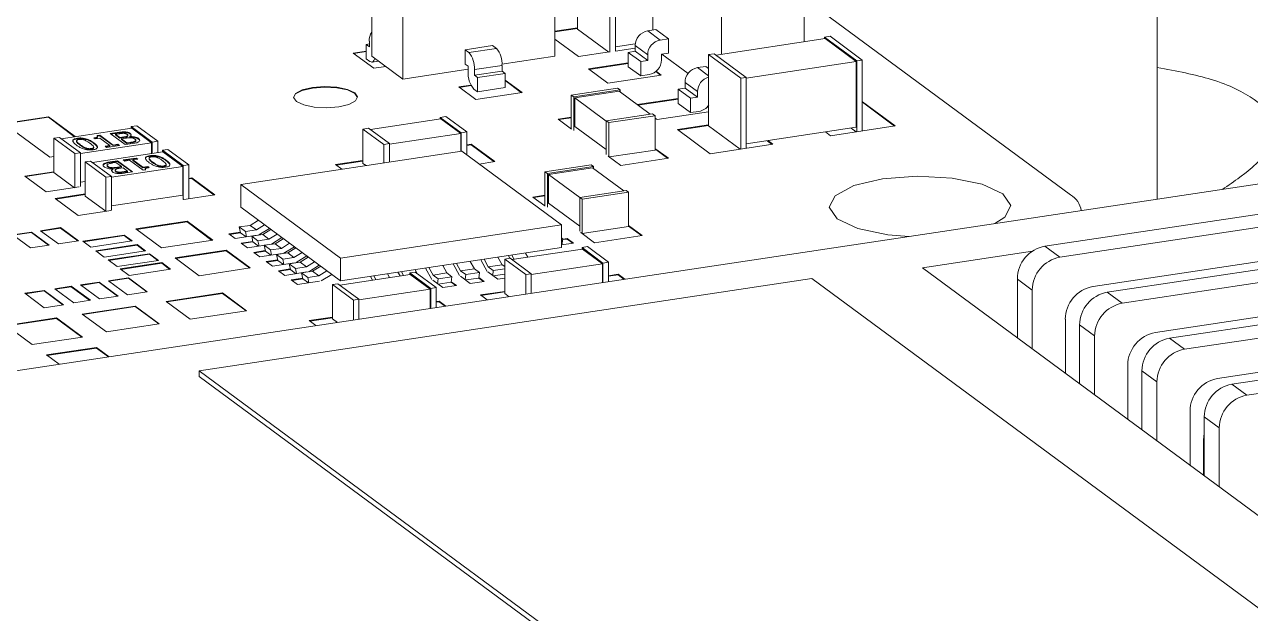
# Model space of a CAD drawing. Header units: millimetres. Extents: x 30 to 313, y 16 to 167.
# Drawn here: x 170.88 to 181, y 118.49 to 123.35 of the extents above; entities that cross this region are included whole.
import ezdxf

# ---------------------------------------------------------------- set-up
doc = ezdxf.new("R2010")
doc.units = ezdxf.units.MM

msp = doc.modelspace()

# ---------------------------------------------------------------- linework, layer by layer
at = {"color": 7, "linetype": 'Continuous', "lineweight": 15}
for p, q in [((180.228, 122.996), (180.228, 124.174)), ((176.633, 124.07), (179.512, 121.944)), ((175.444, 123.902), (175.444, 123.313)), ((176.064, 123.304), (176.064, 123.869)), ((173.745, 123.679), (173.745, 123.089)), ((175.255, 123.088), (175.255, 123.677)), ((175.709, 123.122), (175.709, 123.706)), ((175.755, 123.713), (175.755, 123.129)), ((177.314, 123.208), (177.314, 123.554)), ((174.002, 122.9), (174.002, 123.489)), ((176.63, 123.451), (176.63, 123.105)), ((175.255, 123.294), (175.444, 123.322)), ((175.444, 123.318), (175.255, 123.289)), ((175.444, 123.313), (175.701, 123.123)), ((176.09, 123.308), (176.022, 123.298)), ((176.022, 123.298), (176.124, 123.222)), ((176.09, 123.308), (176.193, 123.232)), ((177.482, 123.246), (177.528, 123.253)), ((177.482, 123.233), (177.482, 123.246)), ((177.482, 123.246), (177.748, 123.05)), ((177.793, 123.057), (177.528, 123.253)), ((173.725, 123.19), (173.699, 123.186)), ((173.699, 123.186), (173.699, 123.068)), ((173.725, 123.167), (173.699, 123.186)), ((173.725, 123.214), (173.725, 123.167)), ((174.515, 123.142), (174.742, 123.176)), ((174.515, 123.024), (174.515, 123.142)), ((174.515, 123.142), (174.545, 123.119)), ((174.545, 123.119), (174.773, 123.153)), ((174.742, 123.176), (174.773, 123.153)), ((175.452, 123.085), (175.255, 123.23)), ((175.92, 123.19), (175.755, 123.165)), ((175.919, 123.156), (175.755, 123.131)), ((176.022, 123.1), (175.919, 123.176)), ((175.919, 123.129), (175.919, 123.176)), ((176.193, 123.232), (176.124, 123.222)), ((176.193, 123.232), (176.193, 123.114)), ((176.586, 123.098), (177.486, 123.234)), ((177.744, 123.044), (177.486, 123.234)), ((173.591, 123.115), (173.699, 123.131)), ((173.761, 122.989), (173.591, 123.115)), ((173.699, 123.127), (173.596, 123.111)), ((173.699, 123.068), (173.73, 123.045)), ((174.002, 122.9), (173.745, 123.089)), ((173.746, 123.04), (173.801, 123.048)), ((175.255, 123.088), (174.819, 123.023)), ((175.707, 123.124), (175.452, 123.085)), ((175.862, 123.12), (175.919, 123.129)), ((175.862, 123.12), (175.965, 123.044)), ((175.862, 123.002), (175.862, 123.12)), ((176.022, 123.053), (175.919, 123.129)), ((176.022, 123.053), (175.965, 123.044)), ((175.965, 123.044), (175.965, 122.927)), ((176.022, 123.1), (176.022, 123.053)), ((176.136, 123.105), (176.193, 123.114)), ((176.136, 123.058), (176.136, 123.105)), ((176.356, 122.946), (176.14, 123.106)), ((176.525, 123.102), (176.571, 123.109)), ((176.525, 123.102), (176.525, 122.513)), ((176.791, 122.906), (176.525, 123.102)), ((176.571, 123.109), (176.836, 122.913)), ((177.744, 123.044), (176.836, 122.907)), ((177.744, 122.502), (177.744, 123.044)), ((177.793, 123.057), (177.748, 123.05)), ((177.748, 123.05), (177.748, 122.465)), ((177.793, 122.472), (177.793, 123.057)), ((173.86, 123.004), (173.761, 122.989)), ((174.54, 122.981), (174.002, 122.9)), ((174.515, 123.024), (174.54, 123.005)), ((174.54, 123.005), (174.54, 122.958)), ((174.82, 123.013), (174.592, 122.979)), ((174.592, 122.932), (174.592, 122.979)), ((174.82, 122.966), (174.592, 122.932)), ((174.845, 122.947), (174.617, 122.913)), ((174.82, 123.013), (174.82, 122.966)), ((174.82, 122.966), (174.845, 122.947)), ((174.845, 122.947), (174.845, 122.829)), ((175.533, 122.984), (175.862, 123.034)), ((175.692, 122.867), (175.533, 122.984)), ((175.862, 123.029), (175.538, 122.98)), ((175.965, 122.927), (175.862, 123.002)), ((176.128, 122.932), (176.088, 122.962)), ((176.091, 122.964), (176.134, 122.933)), ((176.501, 123.004), (176.433, 122.994)), ((176.501, 123.004), (176.525, 122.986)), ((180.228, 122.996), (180.228, 121.908)), ((174.462, 122.835), (174.563, 122.85)), ((174.565, 122.846), (174.467, 122.831)), ((174.617, 122.913), (174.592, 122.932)), ((174.617, 122.795), (174.617, 122.913)), ((174.845, 122.892), (174.986, 122.788)), ((174.98, 122.787), (174.845, 122.887)), ((176.134, 122.933), (175.692, 122.867)), ((175.965, 122.927), (176.033, 122.937)), ((176.433, 122.796), (176.33, 122.872)), ((176.33, 122.825), (176.33, 122.872)), ((176.791, 122.906), (176.836, 122.913)), ((176.791, 122.321), (176.791, 122.906)), ((176.836, 122.913), (176.836, 122.328)), ((174.603, 122.731), (174.462, 122.835)), ((174.587, 122.817), (174.617, 122.795)), ((174.986, 122.788), (174.603, 122.731)), ((174.845, 122.829), (174.617, 122.795)), ((175.774, 122.825), (175.391, 122.767)), ((175.412, 122.752), (175.391, 122.767)), ((175.391, 122.767), (175.391, 122.488)), ((175.412, 122.752), (175.795, 122.81)), ((175.412, 122.474), (175.412, 122.752)), ((175.786, 122.799), (175.421, 122.744)), ((175.679, 122.553), (175.421, 122.744)), ((175.421, 122.744), (175.421, 122.508)), ((175.774, 122.825), (175.795, 122.81)), ((175.786, 122.799), (176.043, 122.609)), ((175.795, 122.81), (175.795, 122.792)), ((175.935, 122.689), (176.274, 122.739)), ((176.274, 122.817), (176.33, 122.825)), ((176.274, 122.699), (176.274, 122.817)), ((176.376, 122.741), (176.274, 122.817)), ((176.433, 122.749), (176.33, 122.825)), ((176.433, 122.749), (176.376, 122.741)), ((176.376, 122.741), (176.376, 122.623)), ((176.433, 122.796), (176.433, 122.749)), ((176.274, 122.735), (175.941, 122.685)), ((176.376, 122.623), (176.274, 122.699)), ((176.525, 122.664), (176.515, 122.672)), ((176.517, 122.675), (176.525, 122.669)), ((177.793, 122.713), (177.794, 122.713)), ((177.794, 122.708), (177.793, 122.708)), ((177.794, 122.713), (178.065, 122.513)), ((177.794, 122.708), (177.794, 122.713)), ((178.06, 122.512), (177.794, 122.708)), ((170.711, 122.534), (171.076, 122.588)), ((171.076, 122.584), (170.717, 122.53)), ((171.076, 122.588), (171.298, 122.425)), ((171.076, 122.584), (171.076, 122.588)), ((171.292, 122.424), (171.076, 122.584)), ((173.733, 122.483), (174.314, 122.571)), ((174.31, 122.583), (174.356, 122.59)), ((174.31, 122.583), (174.483, 122.456)), ((174.31, 122.57), (174.31, 122.583)), ((174.479, 122.449), (174.314, 122.571)), ((174.529, 122.463), (174.356, 122.59)), ((175.283, 122.569), (175.391, 122.585)), ((175.393, 122.487), (175.283, 122.569)), ((175.391, 122.58), (175.288, 122.565)), ((175.679, 122.555), (176.062, 122.612)), ((175.7, 122.54), (175.679, 122.555)), ((175.679, 122.277), (175.679, 122.555)), ((176.083, 122.597), (175.7, 122.54)), ((175.7, 122.54), (175.7, 122.261)), ((176.083, 122.597), (176.062, 122.612)), ((176.083, 122.314), (176.083, 122.597)), ((176.1, 122.566), (176.083, 122.578)), ((176.525, 122.63), (176.1, 122.566)), ((176.376, 122.623), (176.445, 122.633)), ((171.087, 122.256), (170.711, 122.534)), ((171.182, 122.407), (171.764, 122.495)), ((171.477, 122.434), (171.5, 122.437)), ((171.5, 122.432), (171.477, 122.429)), ((171.5, 122.437), (171.611, 122.355)), ((171.5, 122.432), (171.5, 122.437)), ((171.611, 122.35), (171.5, 122.432)), ((171.586, 122.45), (171.644, 122.458)), ((171.709, 122.359), (171.586, 122.45)), ((171.644, 122.454), (171.591, 122.446)), ((171.629, 122.444), (171.657, 122.448)), ((171.665, 122.417), (171.629, 122.444)), ((171.629, 122.444), (171.629, 122.439)), ((171.629, 122.439), (171.665, 122.412)), ((171.644, 122.454), (171.644, 122.458)), ((171.707, 122.459), (171.707, 122.463)), ((171.731, 122.43), (171.731, 122.435)), ((171.752, 122.445), (171.752, 122.45)), ((171.76, 122.507), (171.805, 122.514)), ((171.76, 122.494), (171.76, 122.507)), ((171.76, 122.507), (171.933, 122.38)), ((171.928, 122.373), (171.764, 122.495)), ((171.978, 122.386), (171.805, 122.514)), ((173.672, 122.487), (173.718, 122.494)), ((173.672, 122.487), (173.672, 122.204)), ((173.845, 122.36), (173.672, 122.487)), ((173.718, 122.494), (173.891, 122.367)), ((174.479, 122.449), (173.891, 122.361)), ((174.479, 122.302), (174.479, 122.449)), ((174.529, 122.463), (174.483, 122.456)), ((174.483, 122.456), (174.483, 122.303)), ((174.529, 122.273), (174.529, 122.463)), ((175.394, 122.487), (175.393, 122.487)), ((175.679, 122.318), (175.421, 122.508)), ((176.267, 122.483), (176.525, 122.522)), ((176.538, 122.283), (176.267, 122.483)), ((176.525, 122.517), (176.273, 122.479)), ((176.525, 122.513), (176.786, 122.32)), ((177.744, 122.502), (176.836, 122.365)), ((177.531, 122.432), (177.489, 122.463)), ((178.065, 122.513), (177.531, 122.432)), ((177.743, 122.464), (177.701, 122.495)), ((183.222, 122.359), (167.272, 119.959)), ((171.122, 122.411), (171.167, 122.418)), ((171.122, 122.411), (171.122, 122.128)), ((171.295, 122.284), (171.122, 122.411)), ((171.167, 122.418), (171.34, 122.29)), ((171.309, 122.39), (171.309, 122.386)), ((171.309, 122.382), (171.309, 122.387)), ((171.315, 122.411), (171.315, 122.406)), ((171.339, 122.353), (171.339, 122.358)), ((171.928, 122.373), (171.34, 122.285)), ((171.384, 122.327), (171.384, 122.331)), ((171.449, 122.37), (171.449, 122.374)), ((171.461, 122.406), (171.45, 122.414)), ((171.45, 122.332), (171.45, 122.337)), ((171.501, 122.412), (171.461, 122.406)), ((171.482, 122.422), (171.482, 122.427)), ((171.583, 122.351), (171.501, 122.412)), ((171.544, 122.345), (171.583, 122.351)), ((171.556, 122.336), (171.544, 122.345)), ((171.583, 122.346), (171.549, 122.341)), ((171.663, 122.352), (171.556, 122.336)), ((171.583, 122.346), (171.583, 122.351)), ((171.611, 122.355), (171.65, 122.361)), ((171.65, 122.356), (171.611, 122.35)), ((171.611, 122.35), (171.611, 122.355)), ((171.65, 122.361), (171.663, 122.352)), ((171.65, 122.361), (171.65, 122.356)), ((171.657, 122.351), (171.65, 122.356)), ((171.698, 122.422), (171.665, 122.417)), ((171.665, 122.412), (171.698, 122.417)), ((171.665, 122.417), (171.665, 122.412)), ((171.679, 122.407), (171.712, 122.412)), ((171.724, 122.373), (171.679, 122.407)), ((171.679, 122.407), (171.679, 122.402)), ((171.679, 122.402), (171.724, 122.369)), ((171.698, 122.422), (171.698, 122.417)), ((171.772, 122.368), (171.709, 122.359)), ((171.748, 122.377), (171.724, 122.373)), ((171.724, 122.373), (171.724, 122.369)), ((171.724, 122.369), (171.748, 122.372)), ((171.728, 122.43), (171.728, 122.425)), ((171.748, 122.426), (171.748, 122.425)), ((171.748, 122.421), (171.748, 122.426)), ((171.748, 122.425), (171.748, 122.421)), ((171.748, 122.421), (171.748, 122.421)), ((171.748, 122.377), (171.748, 122.372)), ((171.792, 122.388), (171.792, 122.383)), ((171.797, 122.39), (171.797, 122.395)), ((171.82, 122.404), (171.82, 122.409)), ((171.928, 122.286), (171.928, 122.373)), ((171.978, 122.386), (171.933, 122.38)), ((171.933, 122.38), (171.933, 122.286)), ((171.978, 122.293), (171.978, 122.386)), ((173.845, 122.36), (173.891, 122.367)), ((173.845, 122.207), (173.845, 122.36)), ((173.891, 122.367), (173.891, 122.214)), ((174.529, 122.357), (174.565, 122.363)), ((174.565, 122.358), (174.529, 122.352)), ((174.565, 122.363), (174.761, 122.218)), ((174.565, 122.358), (174.565, 122.363)), ((174.756, 122.217), (174.565, 122.358)), ((177.055, 122.361), (176.538, 122.283)), ((177.05, 122.36), (177.008, 122.391)), ((177.013, 122.392), (177.055, 122.361)), ((171.122, 122.261), (171.087, 122.256)), ((171.295, 122.284), (171.34, 122.29)), ((171.295, 122.003), (171.295, 122.284)), ((171.34, 122.29), (171.34, 122.012)), ((171.43, 122.322), (171.43, 122.326)), ((171.439, 122.212), (172.021, 122.3)), ((171.694, 122.232), (171.801, 122.248)), ((171.707, 122.223), (171.694, 122.232)), ((171.801, 122.243), (171.699, 122.228)), ((171.813, 122.239), (171.773, 122.233)), ((171.773, 122.233), (171.856, 122.172)), ((171.773, 122.228), (171.773, 122.233)), ((171.801, 122.248), (171.813, 122.239)), ((171.801, 122.243), (171.801, 122.248)), ((171.808, 122.238), (171.801, 122.243)), ((171.907, 122.247), (171.907, 122.246)), ((171.907, 122.246), (171.907, 122.242)), ((171.908, 122.238), (171.908, 122.243)), ((171.913, 122.263), (171.913, 122.267)), ((172.062, 122.319), (172.017, 122.312)), ((172.189, 122.185), (172.017, 122.312)), ((172.017, 122.312), (172.017, 122.299)), ((172.021, 122.3), (172.185, 122.178)), ((172.047, 122.226), (172.047, 122.231)), ((172.062, 122.319), (172.235, 122.191)), ((174.487, 122.304), (172.664, 122.029)), ((175.31, 121.696), (174.487, 122.304)), ((175.697, 122.263), (175.698, 122.263)), ((175.8, 122.186), (175.697, 122.263)), ((175.704, 122.257), (176.083, 122.314)), ((176.193, 122.246), (175.8, 122.186)), ((176.083, 122.321), (176.09, 122.322)), ((176.09, 122.317), (176.083, 122.316)), ((176.09, 122.322), (176.193, 122.246)), ((176.09, 122.317), (176.09, 122.322)), ((176.188, 122.245), (176.09, 122.317)), ((184.086, 122.239), (179.301, 121.519)), ((170.881, 122.098), (171.122, 122.135)), ((171.122, 122.13), (170.886, 122.094)), ((171.379, 122.216), (171.424, 122.223)), ((171.379, 122.216), (171.551, 122.089)), ((171.379, 121.933), (171.379, 122.216)), ((171.597, 122.095), (171.424, 122.223)), ((171.532, 122.194), (171.529, 122.191)), ((171.532, 122.194), (171.532, 122.199)), ((171.56, 122.189), (171.56, 122.184)), ((171.566, 122.18), (171.566, 122.175)), ((171.585, 122.216), (171.647, 122.225)), ((171.647, 122.22), (171.585, 122.211)), ((171.585, 122.211), (171.585, 122.216)), ((172.185, 122.178), (171.597, 122.09)), ((171.603, 122.168), (171.603, 122.164)), ((171.609, 122.207), (171.632, 122.21)), ((171.609, 122.158), (171.609, 122.158)), ((171.609, 122.153), (171.609, 122.158)), ((171.626, 122.149), (171.626, 122.144)), ((171.632, 122.21), (171.678, 122.177)), ((171.633, 122.14), (171.633, 122.135)), ((171.678, 122.177), (171.645, 122.172)), ((171.645, 122.167), (171.678, 122.172)), ((171.645, 122.167), (171.645, 122.172)), ((171.647, 122.225), (171.771, 122.134)), ((171.647, 122.22), (171.647, 122.225)), ((171.766, 122.133), (171.647, 122.22)), ((171.657, 122.132), (171.657, 122.127)), ((171.658, 122.162), (171.692, 122.167)), ((171.678, 122.177), (171.678, 122.172)), ((171.692, 122.167), (171.728, 122.14)), ((171.728, 122.14), (171.7, 122.136)), ((171.7, 122.131), (171.7, 122.136)), ((171.7, 122.131), (171.728, 122.135)), ((171.745, 122.229), (171.707, 122.223)), ((171.771, 122.134), (171.713, 122.125)), ((171.728, 122.14), (171.728, 122.135)), ((171.857, 122.147), (171.745, 122.229)), ((171.856, 122.167), (171.773, 122.228)), ((171.856, 122.172), (171.896, 122.178)), ((171.896, 122.173), (171.856, 122.167)), ((171.856, 122.167), (171.856, 122.172)), ((171.879, 122.15), (171.857, 122.147)), ((171.874, 122.157), (171.874, 122.153)), ((171.876, 122.149), (171.875, 122.153)), ((171.896, 122.178), (171.907, 122.169)), ((171.896, 122.173), (171.896, 122.178)), ((171.902, 122.169), (171.896, 122.173)), ((171.938, 122.209), (171.938, 122.214)), ((171.983, 122.187), (171.983, 122.183)), ((172.028, 122.178), (172.028, 122.183)), ((172.048, 122.189), (172.048, 122.193)), ((172.185, 121.942), (172.185, 122.178)), ((172.235, 122.191), (172.189, 122.185)), ((172.189, 121.906), (172.189, 122.185)), ((172.235, 122.191), (172.235, 121.911)), ((173.445, 122.194), (173.668, 122.228)), ((173.498, 122.155), (173.445, 122.194)), ((173.668, 122.223), (173.45, 122.19)), ((173.668, 122.228), (173.672, 122.224)), ((173.668, 122.223), (173.668, 122.228)), ((173.672, 122.219), (173.668, 122.223)), ((173.672, 122.204), (173.699, 122.185)), ((174.761, 122.218), (174.631, 122.198)), ((175.556, 122.193), (175.173, 122.135)), ((175.194, 122.12), (175.173, 122.135)), ((175.173, 122.135), (175.173, 121.853)), ((175.194, 122.12), (175.576, 122.178)), ((175.567, 122.167), (175.203, 122.112)), ((175.556, 122.193), (175.576, 122.178)), ((175.567, 122.167), (175.824, 121.977)), ((175.576, 122.178), (175.576, 122.16)), ((184.209, 122.148), (179.424, 121.428)), ((171.057, 121.968), (170.881, 122.098)), ((171.122, 122.128), (171.292, 122.003)), ((171.379, 122.055), (171.34, 122.049)), ((171.597, 122.095), (171.551, 122.089)), ((171.551, 122.089), (171.551, 121.808)), ((171.597, 121.817), (171.597, 122.095)), ((172.235, 122.079), (172.26, 122.083)), ((172.26, 122.078), (172.235, 122.075)), ((172.26, 122.083), (172.449, 121.943)), ((172.26, 122.078), (172.26, 122.083)), ((172.444, 121.942), (172.26, 122.078)), ((172.664, 122.029), (173.487, 121.422)), ((172.664, 122.029), (172.664, 121.841)), ((175.194, 121.842), (175.194, 122.12)), ((175.461, 121.921), (175.203, 122.112)), ((175.203, 122.112), (175.203, 121.876)), ((171.33, 122.009), (171.057, 121.968)), ((171.131, 121.913), (171.379, 121.951)), ((171.379, 121.946), (171.136, 121.909)), ((171.328, 122.01), (171.33, 122.009)), ((171.549, 121.808), (171.379, 121.933)), ((172.185, 121.942), (171.597, 121.854)), ((172.449, 121.943), (172.194, 121.905)), ((175.073, 121.926), (175.173, 121.941)), ((175.173, 121.936), (175.079, 121.922)), ((175.461, 121.923), (175.844, 121.98)), ((175.864, 121.965), (175.482, 121.907)), ((175.864, 121.965), (175.844, 121.98)), ((175.864, 121.682), (175.864, 121.965)), ((171.321, 121.773), (171.131, 121.913)), ((172.194, 121.905), (172.191, 121.907)), ((172.664, 121.841), (173.487, 121.233)), ((175.172, 121.853), (175.073, 121.926)), ((175.177, 121.854), (175.172, 121.853)), ((175.461, 121.686), (175.203, 121.876)), ((175.482, 121.907), (175.461, 121.923)), ((175.461, 121.644), (175.461, 121.923)), ((175.482, 121.907), (175.482, 121.625)), ((184.209, 121.865), (179.698, 121.187)), ((184.6, 121.86), (179.815, 121.14)), ((171.593, 121.814), (171.321, 121.773)), ((171.591, 121.816), (171.593, 121.814)), ((171.798, 121.662), (172.22, 121.726)), ((172.22, 121.726), (172.432, 121.569)), ((172.22, 121.721), (172.22, 121.726)), ((172.809, 121.734), (172.742, 121.692)), ((184.723, 121.769), (179.938, 121.049)), ((170.781, 121.614), (170.935, 121.637)), ((170.935, 121.632), (170.786, 121.61)), ((170.935, 121.637), (171.083, 121.528)), ((170.935, 121.632), (170.935, 121.637)), ((171.077, 121.527), (170.935, 121.632)), ((171.012, 121.648), (171.176, 121.673)), ((171.159, 121.54), (171.012, 121.648)), ((171.176, 121.668), (171.017, 121.644)), ((171.176, 121.673), (171.323, 121.564)), ((171.176, 121.668), (171.176, 121.673)), ((171.318, 121.563), (171.176, 121.668)), ((172.01, 121.505), (171.798, 121.662)), ((172.22, 121.721), (171.803, 121.658)), ((172.426, 121.568), (172.22, 121.721)), ((172.565, 121.621), (172.66, 121.635)), ((172.661, 121.631), (172.57, 121.617)), ((172.651, 121.679), (172.742, 121.692)), ((172.651, 121.679), (172.702, 121.641)), ((172.661, 121.631), (172.651, 121.679)), ((172.661, 121.631), (172.707, 121.597)), ((172.793, 121.654), (172.702, 121.641)), ((172.702, 121.641), (172.712, 121.597)), ((172.742, 121.692), (172.793, 121.654)), ((172.793, 121.654), (172.86, 121.696)), ((172.9, 121.667), (172.814, 121.613)), ((172.912, 121.658), (172.845, 121.616)), ((173.487, 121.422), (175.31, 121.696)), ((175.31, 121.508), (175.31, 121.696)), ((175.469, 121.634), (175.474, 121.635)), ((175.584, 121.549), (175.469, 121.634)), ((175.474, 121.63), (175.474, 121.63)), ((175.474, 121.63), (175.482, 121.625)), ((175.482, 121.625), (175.864, 121.682)), ((175.864, 121.691), (175.977, 121.608)), ((175.971, 121.607), (175.864, 121.686)), ((170.928, 121.505), (170.781, 121.614)), ((171.083, 121.528), (170.928, 121.505)), ((171.323, 121.564), (171.159, 121.54)), ((171.36, 121.561), (171.701, 121.612)), ((171.426, 121.512), (171.36, 121.561)), ((171.701, 121.607), (171.365, 121.557)), ((171.767, 121.563), (171.426, 121.512)), ((171.467, 121.482), (171.808, 121.533)), ((171.808, 121.528), (171.472, 121.478)), ((171.701, 121.612), (171.767, 121.563)), ((171.701, 121.607), (171.701, 121.612)), ((171.762, 121.562), (171.701, 121.607)), ((171.808, 121.533), (171.878, 121.481)), ((171.808, 121.528), (171.808, 121.533)), ((171.873, 121.48), (171.808, 121.528)), ((172.432, 121.569), (172.01, 121.505)), ((172.616, 121.583), (172.565, 121.621)), ((172.799, 121.61), (172.616, 121.583)), ((172.668, 121.545), (172.763, 121.559)), ((172.719, 121.507), (172.668, 121.545)), ((172.764, 121.555), (172.673, 121.541)), ((172.902, 121.534), (172.719, 121.507)), ((172.754, 121.603), (172.845, 121.616)), ((172.754, 121.603), (172.805, 121.565)), ((172.764, 121.555), (172.754, 121.603)), ((172.764, 121.555), (172.81, 121.521)), ((172.896, 121.578), (172.805, 121.565)), ((172.805, 121.565), (172.815, 121.521)), ((172.845, 121.616), (172.896, 121.578)), ((172.857, 121.527), (172.948, 121.54)), ((172.867, 121.479), (172.857, 121.527)), ((172.857, 121.527), (172.908, 121.489)), ((172.896, 121.578), (172.963, 121.62)), ((173.003, 121.591), (172.917, 121.537)), ((173.014, 121.582), (172.948, 121.54)), ((172.948, 121.54), (172.999, 121.502)), ((172.999, 121.502), (173.066, 121.544)), ((175.323, 121.578), (175.31, 121.588)), ((175.323, 121.578), (175.31, 121.576)), ((175.409, 121.546), (175.31, 121.531)), ((175.314, 121.532), (175.323, 121.578)), ((175.322, 121.579), (175.358, 121.584)), ((175.358, 121.579), (175.323, 121.574)), ((175.358, 121.584), (175.409, 121.546)), ((175.358, 121.579), (175.358, 121.584)), ((175.404, 121.545), (175.358, 121.579)), ((175.977, 121.608), (175.584, 121.549)), ((171.537, 121.43), (171.467, 121.482)), ((171.878, 121.481), (171.537, 121.43)), ((171.569, 121.406), (171.91, 121.458)), ((171.91, 121.453), (171.574, 121.402)), ((171.91, 121.458), (171.985, 121.403)), ((171.91, 121.453), (171.91, 121.458)), ((171.979, 121.402), (171.91, 121.453)), ((172.121, 121.423), (172.543, 121.487)), ((172.32, 121.276), (172.121, 121.423)), ((172.543, 121.482), (172.126, 121.419)), ((172.543, 121.487), (172.742, 121.34)), ((172.543, 121.482), (172.543, 121.487)), ((172.737, 121.339), (172.543, 121.482)), ((172.771, 121.469), (172.866, 121.483)), ((172.822, 121.431), (172.771, 121.469)), ((172.867, 121.479), (172.776, 121.465)), ((173.004, 121.459), (172.822, 121.431)), ((172.867, 121.479), (172.913, 121.445)), ((172.999, 121.502), (172.908, 121.489)), ((172.908, 121.489), (172.918, 121.445)), ((172.959, 121.451), (173.051, 121.464)), ((172.959, 121.451), (173.011, 121.413)), ((172.97, 121.403), (172.959, 121.451)), ((173.102, 121.426), (173.011, 121.413)), ((173.106, 121.515), (173.02, 121.461)), ((173.117, 121.506), (173.051, 121.464)), ((173.051, 121.464), (173.102, 121.426)), ((173.102, 121.426), (173.169, 121.468)), ((173.209, 121.439), (173.122, 121.385)), ((173.22, 121.43), (173.153, 121.388)), ((173.487, 121.233), (175.31, 121.508)), ((173.487, 121.422), (173.487, 121.233)), ((174.82, 121.367), (174.786, 121.429)), ((174.872, 121.442), (174.885, 121.419)), ((174.9, 121.446), (174.919, 121.411)), ((174.902, 121.409), (175.484, 121.496)), ((175.033, 121.429), (175.014, 121.463)), ((175.48, 121.509), (175.525, 121.516)), ((175.48, 121.496), (175.48, 121.509)), ((175.48, 121.509), (175.653, 121.381)), ((175.649, 121.375), (175.484, 121.496)), ((175.698, 121.388), (175.525, 121.516)), ((178.29, 121.342), (179.199, 121.479)), ((179.301, 121.519), (179.424, 121.428)), ((184.723, 121.486), (180.212, 120.807)), ((185.114, 121.48), (180.329, 120.76)), ((171.643, 121.351), (171.569, 121.406)), ((171.985, 121.403), (171.643, 121.351)), ((171.669, 121.332), (172.011, 121.384)), ((171.743, 121.278), (171.669, 121.332)), ((172.011, 121.379), (171.674, 121.328)), ((172.084, 121.329), (171.743, 121.278)), ((172.011, 121.384), (172.084, 121.329)), ((172.011, 121.379), (172.011, 121.384)), ((172.079, 121.328), (172.011, 121.379)), ((172.742, 121.34), (172.32, 121.276)), ((172.874, 121.393), (172.969, 121.407)), ((172.925, 121.355), (172.874, 121.393)), ((172.97, 121.403), (172.879, 121.389)), ((173.107, 121.383), (172.925, 121.355)), ((172.97, 121.403), (173.016, 121.369)), ((172.976, 121.317), (173.072, 121.332)), ((173.073, 121.327), (172.982, 121.313)), ((173.011, 121.413), (173.02, 121.369)), ((173.062, 121.375), (173.153, 121.388)), ((173.073, 121.327), (173.062, 121.375)), ((173.062, 121.375), (173.114, 121.337)), ((173.073, 121.327), (173.119, 121.293)), ((173.205, 121.35), (173.114, 121.337)), ((173.114, 121.337), (173.123, 121.294)), ((173.153, 121.388), (173.205, 121.35)), ((173.205, 121.35), (173.272, 121.392)), ((173.311, 121.363), (173.225, 121.309)), ((173.323, 121.354), (173.256, 121.313)), ((174.12, 121.294), (174.103, 121.326)), ((174.189, 121.339), (174.241, 121.244)), ((174.216, 121.343), (174.251, 121.282)), ((174.365, 121.299), (174.33, 121.36)), ((174.416, 121.373), (174.469, 121.278)), ((174.444, 121.377), (174.478, 121.316)), ((174.478, 121.316), (174.592, 121.333)), ((174.592, 121.333), (174.558, 121.394)), ((174.592, 121.333), (174.634, 121.303)), ((174.644, 121.407), (174.697, 121.312)), ((174.672, 121.412), (174.706, 121.35)), ((174.706, 121.35), (174.82, 121.367)), ((174.747, 121.32), (174.706, 121.35)), ((174.743, 121.278), (174.747, 121.32)), ((174.747, 121.32), (174.842, 121.334)), ((174.82, 121.367), (174.842, 121.351)), ((174.842, 121.413), (174.887, 121.42)), ((175.015, 121.285), (174.842, 121.413)), ((174.842, 121.413), (174.842, 121.13)), ((174.887, 121.42), (175.06, 121.292)), ((175.649, 121.375), (175.06, 121.286)), ((175.649, 121.219), (175.649, 121.375)), ((175.698, 121.388), (175.653, 121.381)), ((175.653, 121.381), (175.653, 121.22)), ((175.698, 121.227), (175.698, 121.388)), ((178.29, 121.342), (182.095, 118.532)), ((185.238, 121.389), (180.453, 120.669)), ((171.341, 121.2), (171.495, 121.223)), ((171.495, 121.219), (171.346, 121.196)), ((171.495, 121.223), (171.652, 121.108)), ((171.495, 121.219), (171.495, 121.223)), ((171.647, 121.107), (171.495, 121.219)), ((171.572, 121.235), (171.736, 121.26)), ((171.729, 121.119), (171.572, 121.235)), ((171.736, 121.255), (171.577, 121.231)), ((171.736, 121.26), (171.892, 121.144)), ((171.736, 121.255), (171.736, 121.26)), ((171.887, 121.143), (171.736, 121.255)), ((177.378, 121.252), (172.32, 120.491)), ((173.028, 121.279), (172.976, 121.317)), ((173.21, 121.307), (173.028, 121.279)), ((173.079, 121.241), (173.175, 121.256)), ((173.131, 121.203), (173.079, 121.241)), ((173.176, 121.251), (173.085, 121.237)), ((173.313, 121.231), (173.131, 121.203)), ((173.165, 121.299), (173.256, 121.313)), ((173.165, 121.299), (173.217, 121.261)), ((173.176, 121.251), (173.165, 121.299)), ((173.176, 121.251), (173.222, 121.217)), ((173.308, 121.275), (173.217, 121.261)), ((173.217, 121.261), (173.226, 121.218)), ((173.256, 121.313), (173.308, 121.275)), ((173.308, 121.275), (173.374, 121.316)), ((173.414, 121.287), (173.328, 121.233)), ((173.481, 121.199), (174.063, 121.286)), ((173.733, 121.27), (173.75, 121.239)), ((173.761, 121.274), (173.778, 121.244)), ((173.892, 121.261), (173.875, 121.292)), ((173.961, 121.305), (173.978, 121.274)), ((173.989, 121.309), (174.006, 121.278)), ((174.059, 121.299), (174.104, 121.306)), ((174.059, 121.286), (174.059, 121.299)), ((174.059, 121.299), (174.231, 121.171)), ((174.227, 121.165), (174.063, 121.286)), ((174.277, 121.178), (174.104, 121.306)), ((174.331, 121.178), (174.248, 121.239)), ((174.251, 121.282), (174.365, 121.299)), ((174.292, 121.251), (174.251, 121.282)), ((174.287, 121.21), (174.292, 121.251)), ((174.292, 121.251), (174.406, 121.268)), ((174.292, 121.206), (174.401, 121.223)), ((174.365, 121.299), (174.406, 121.268)), ((174.406, 121.268), (174.401, 121.223)), ((174.401, 121.227), (174.444, 121.195)), ((174.439, 121.194), (174.401, 121.223)), ((174.558, 121.212), (174.476, 121.273)), ((174.52, 121.286), (174.478, 121.316)), ((174.515, 121.244), (174.52, 121.286)), ((174.52, 121.286), (174.634, 121.303)), ((174.52, 121.241), (174.629, 121.257)), ((174.672, 121.229), (174.558, 121.212)), ((174.634, 121.303), (174.629, 121.257)), ((174.629, 121.261), (174.672, 121.229)), ((174.667, 121.229), (174.629, 121.257)), ((174.786, 121.247), (174.704, 121.307)), ((174.748, 121.275), (174.842, 121.289)), ((174.842, 121.255), (174.786, 121.247)), ((175.015, 121.285), (175.06, 121.292)), ((175.015, 121.124), (175.015, 121.285)), ((175.06, 121.292), (175.06, 121.131)), ((175.698, 121.276), (175.777, 121.288)), ((175.777, 121.283), (175.698, 121.272)), ((175.777, 121.288), (175.833, 121.247)), ((175.777, 121.283), (175.777, 121.288)), ((175.827, 121.246), (175.777, 121.283)), ((181.184, 118.442), (177.378, 121.252)), ((179.073, 121.249), (179.196, 121.158)), ((179.073, 121.249), (179.073, 120.764)), ((170.881, 121.131), (171.04, 121.155)), ((171.042, 121.012), (170.881, 121.131)), ((171.04, 121.15), (170.886, 121.127)), ((171.04, 121.155), (171.201, 121.036)), ((171.04, 121.15), (171.04, 121.155)), ((171.196, 121.035), (171.04, 121.15)), ((171.13, 121.168), (171.265, 121.189)), ((171.287, 121.053), (171.13, 121.168)), ((171.265, 121.184), (171.135, 121.164)), ((171.265, 121.189), (171.422, 121.073)), ((171.265, 121.184), (171.265, 121.189)), ((171.417, 121.072), (171.265, 121.184)), ((171.498, 121.085), (171.341, 121.2)), ((171.892, 121.144), (171.729, 121.119)), ((172.048, 121.064), (172.513, 121.134)), ((172.513, 121.129), (172.053, 121.06)), ((172.513, 121.134), (172.712, 120.987)), ((172.513, 121.129), (172.513, 121.134)), ((172.707, 120.986), (172.513, 121.129)), ((173.421, 121.203), (173.466, 121.21)), ((173.421, 121.203), (173.421, 120.92)), ((173.593, 121.075), (173.421, 121.203)), ((173.466, 121.21), (173.639, 121.082)), ((174.227, 121.165), (173.639, 121.076)), ((174.227, 121.006), (174.227, 121.165)), ((174.277, 121.178), (174.231, 121.171)), ((174.231, 121.171), (174.231, 121.006)), ((174.277, 121.013), (174.277, 121.178)), ((174.444, 121.195), (174.331, 121.178)), ((174.641, 121.117), (174.842, 121.147)), ((174.697, 121.076), (174.641, 121.117)), ((174.842, 121.143), (174.646, 121.113)), ((174.842, 121.13), (174.878, 121.103)), ((179.196, 121.158), (179.196, 120.673)), ((179.815, 121.14), (179.938, 121.049)), ((171.201, 121.036), (171.042, 121.012)), ((171.422, 121.073), (171.287, 121.053)), ((171.355, 120.96), (171.792, 121.025)), ((171.792, 121.021), (171.361, 120.956)), ((171.652, 121.108), (171.498, 121.085)), ((171.792, 121.025), (171.991, 120.878)), ((171.792, 121.021), (171.792, 121.025)), ((171.986, 120.878), (171.792, 121.021)), ((172.247, 120.917), (172.048, 121.064)), ((173.593, 121.075), (173.639, 121.082)), ((173.593, 120.91), (173.593, 121.075)), ((173.639, 121.082), (173.639, 120.917)), ((174.277, 121.062), (174.301, 121.066)), ((174.301, 121.061), (174.277, 121.058)), ((174.301, 121.066), (174.357, 121.025)), ((174.301, 121.061), (174.301, 121.066)), ((174.351, 121.024), (174.301, 121.061)), ((185.238, 121.106), (180.726, 120.427)), ((185.629, 121.1), (180.844, 120.38)), ((170.729, 120.866), (171.142, 120.928)), ((171.142, 120.923), (170.735, 120.862)), ((171.142, 120.928), (171.356, 120.77)), ((171.142, 120.923), (171.142, 120.928)), ((171.351, 120.769), (171.142, 120.923)), ((171.554, 120.813), (171.355, 120.96)), ((172.712, 120.987), (172.247, 120.917)), ((173.229, 120.905), (173.421, 120.934)), ((173.421, 120.929), (173.234, 120.901)), ((173.421, 120.92), (173.461, 120.89)), ((179.47, 120.917), (179.47, 120.471)), ((185.752, 121.009), (180.967, 120.289)), ((170.943, 120.707), (170.729, 120.866)), ((171.991, 120.878), (171.554, 120.813)), ((173.284, 120.864), (173.229, 120.905)), ((179.587, 120.87), (179.711, 120.779)), ((179.587, 120.87), (179.587, 120.384)), ((171.356, 120.77), (170.943, 120.707)), ((179.711, 120.779), (179.711, 120.293)), ((180.329, 120.76), (180.453, 120.669)), ((171.059, 120.622), (171.472, 120.684)), ((171.164, 120.545), (171.059, 120.622)), ((171.472, 120.679), (171.064, 120.618)), ((171.472, 120.684), (171.577, 120.607)), ((171.472, 120.679), (171.472, 120.684)), ((171.571, 120.606), (171.472, 120.679)), ((179.984, 120.537), (179.984, 120.091)), ((172.32, 120.491), (176.125, 117.681)), ((172.32, 120.491), (172.32, 120.444)), ((172.32, 120.444), (176.125, 117.634)), ((180.101, 120.49), (180.225, 120.399)), ((180.101, 120.49), (180.101, 120.005)), ((180.225, 120.399), (180.225, 119.913)), ((180.844, 120.38), (180.967, 120.289)), ((180.498, 120.157), (180.498, 119.712)), ((180.616, 120.11), (180.739, 120.019)), ((180.616, 120.11), (180.616, 119.625)), ((180.739, 120.019), (180.739, 119.534)), ((180.609, 119.63), (180.609, 119.91))]:
    msp.add_line(p, q, dxfattribs=at)
at = {"color": 8, "linetype": 'Continuous', "lineweight": 15}
msp.add_line((176.433, 122.994), (176.525, 122.926), dxfattribs=at)
at = {"color": 7, "linetype": 'Continuous', "lineweight": 15, "flags": 128}
for points in [[(173.73, 123.045), (173.739, 123.041), (173.747, 123.04), (173.755, 123.044), (173.762, 123.052), (173.768, 123.064), (173.77, 123.071)], [(173.123, 122.714), (173.1, 122.747), (173.116, 122.781), (173.171, 122.81), (173.255, 122.83), (173.355, 122.838), (173.456, 122.832), (173.544, 122.814), (173.604, 122.786), (173.627, 122.753), (173.61, 122.719), (173.555, 122.69), (173.472, 122.67), (173.371, 122.662), (173.27, 122.668), (173.183, 122.686), (173.123, 122.714)], [(173.627, 122.748), (173.627, 122.748), (173.604, 122.782), (173.544, 122.81), (173.456, 122.828), (173.355, 122.833), (173.255, 122.826), (173.171, 122.806), (173.116, 122.777), (173.099, 122.748)], [(178.179, 121.6), (178.004, 121.615), (177.756, 121.666), (177.586, 121.746), (177.52, 121.841), (177.568, 121.937), (177.723, 122.02), (177.961, 122.076), (178.246, 122.098), (178.535, 122.082), (178.783, 122.031), (178.953, 121.951), (178.953, 121.951)], [(178.953, 121.951), (179.019, 121.856), (178.971, 121.76), (178.888, 121.707)], [(180.616, 119.967), (180.613, 119.956), (180.609, 119.91)]]:
    msp.add_lwpolyline(points, dxfattribs=at)
at = {"color": 7, "linetype": 'Continuous', "lineweight": 15}
for centre, radius, start, end in [((173.827, 123.224), 0.103, 143.0998, 185.8669), ((176.044, 123.175), 0.125, 100.3468, 179.3273), ((174.623, 123.026), 0.197, 356.258, 40.2722), ((176.147, 123.099), 0.125, 100.3468, 179.3273), ((174.395, 122.992), 0.197, 356.258, 40.2722), ((176.011, 123.06), 0.125, 280.3468, 359.3273), ((174.737, 122.945), 0.197, 176.258, 220.2722), ((176.455, 122.871), 0.125, 100.3468, 179.3273), ((176.559, 122.794), 0.126, 105.6122, 179.1858), ((176.424, 122.753), 0.122, 279.9198, 326.2852), ((179.43, 121.793), 0.171, 6.9552, 61.477), ((179.351, 121.246), 0.278, 100.3468, 179.3273), ((179.474, 121.155), 0.278, 100.3468, 179.3273), ((179.747, 120.913), 0.278, 100.3468, 179.3273), ((179.865, 120.866), 0.278, 100.3468, 179.3273), ((179.988, 120.775), 0.278, 100.3468, 179.3273), ((180.262, 120.534), 0.278, 100.3468, 179.3273), ((180.379, 120.487), 0.278, 100.3468, 179.3273), ((180.503, 120.396), 0.278, 100.3468, 179.3273), ((180.776, 120.154), 0.278, 100.3468, 179.3273), ((180.893, 120.107), 0.278, 100.3468, 179.3273), ((181.017, 120.016), 0.278, 100.3468, 179.3273)]:
    msp.add_arc(centre, radius, start, end, dxfattribs=at)
for points, knots in [([(180.228, 124.174), (180.386, 124.145), (180.725, 124.081), (181.067, 123.9), (181.317, 123.676), (181.523, 123.296), (181.456, 122.754), (181.18, 122.268), (180.814, 122.022), (180.765, 121.989)], [0, 0, 0, 0, 0.0759713, 0.1628267, 0.2645894, 0.3812612, 0.6510332, 0.9528858, 1, 1, 1, 1]), ([(180.228, 122.996), (180.385, 122.966), (180.723, 122.903), (181.051, 122.734), (181.179, 122.607), (181.242, 122.544)], [0, 0, 0, 0, 0.307228, 0.658471, 1, 1, 1, 1]), ([(180.228, 122.996), (180.385, 122.966), (180.723, 122.903), (181.051, 122.734), (181.179, 122.607), (181.242, 122.544)], [0, 0, 0, 0, 0.307228, 0.658471, 1, 1, 1, 1]), ([(171.45, 122.414), (171.453, 122.415), (171.462, 122.416), (171.473, 122.419), (171.481, 122.423), (171.483, 122.426), (171.481, 122.43), (171.478, 122.433), (171.477, 122.434)], [0, 0, 0, 0, 0.134474, 0.4058462, 0.5395221, 0.6743457, 0.8667389, 1, 1, 1, 1]), ([(171.644, 122.458), (171.647, 122.459), (171.656, 122.46), (171.673, 122.463), (171.691, 122.464), (171.703, 122.464), (171.707, 122.463)], [0, 0, 0, 0, 0.153069, 0.459327, 0.836233, 1, 1, 1, 1]), ([(171.707, 122.459), (171.703, 122.459), (171.693, 122.459), (171.671, 122.458), (171.655, 122.455), (171.644, 122.454)], [0, 0, 0, 0, 0.153359, 0.462352, 1, 1, 1, 1]), ([(171.657, 122.448), (171.66, 122.448), (171.668, 122.45), (171.681, 122.451), (171.692, 122.452), (171.698, 122.452), (171.7, 122.452)], [0, 0, 0, 0, 0.222879, 0.598862, 0.892026, 1, 1, 1, 1]), ([(171.7, 122.452), (171.703, 122.451), (171.708, 122.451), (171.717, 122.448), (171.721, 122.446), (171.724, 122.444)], [0, 0, 0, 0, 0.243141, 0.485792, 1, 1, 1, 1]), ([(171.707, 122.463), (171.71, 122.463), (171.718, 122.463), (171.733, 122.46), (171.744, 122.455), (171.75, 122.451), (171.752, 122.45)], [0, 0, 0, 0, 0.158715, 0.418779, 0.766357, 1, 1, 1, 1]), ([(171.752, 122.445), (171.751, 122.446), (171.745, 122.45), (171.734, 122.455), (171.718, 122.458), (171.71, 122.458), (171.707, 122.459)], [0, 0, 0, 0, 0.158314, 0.577882, 0.847, 1, 1, 1, 1]), ([(171.724, 122.444), (171.725, 122.443), (171.729, 122.44), (171.732, 122.436), (171.731, 122.432), (171.729, 122.431), (171.728, 122.43)], [0, 0, 0, 0, 0.23676, 0.627635, 0.876871, 1, 1, 1, 1]), ([(171.752, 122.45), (171.753, 122.449), (171.758, 122.445), (171.761, 122.438), (171.757, 122.431), (171.75, 122.427), (171.748, 122.426)], [0, 0, 0, 0, 0.132397, 0.480355, 0.82307, 1, 1, 1, 1]), ([(171.759, 122.434), (171.759, 122.435), (171.759, 122.439), (171.755, 122.443), (171.752, 122.445)], [0, 0, 0, 0, 0.326334, 1, 1, 1, 1]), ([(171.279, 122.392), (171.279, 122.393), (171.278, 122.397), (171.284, 122.402), (171.297, 122.408), (171.309, 122.41), (171.315, 122.411)], [0, 0, 0, 0, 0.141467, 0.430902, 0.722137, 1, 1, 1, 1]), ([(171.315, 122.406), (171.312, 122.406), (171.303, 122.404), (171.29, 122.401), (171.28, 122.395), (171.279, 122.39), (171.278, 122.388)], [0, 0, 0, 0, 0.142768, 0.43157, 0.719326, 1, 1, 1, 1]), ([(171.309, 122.353), (171.308, 122.354), (171.301, 122.359), (171.291, 122.367), (171.283, 122.377), (171.278, 122.384), (171.279, 122.387), (171.279, 122.389)], [0, 0, 0, 0, 0.089783, 0.44915, 0.701967, 0.894971, 1, 1, 1, 1]), ([(171.309, 122.382), (171.309, 122.383), (171.308, 122.384), (171.309, 122.386), (171.309, 122.386)], [0, 0, 0, 0, 0.872649, 1, 1, 1, 1]), ([(171.309, 122.387), (171.309, 122.388), (171.308, 122.39), (171.31, 122.394), (171.315, 122.398), (171.322, 122.4), (171.327, 122.401), (171.329, 122.401)], [0, 0, 0, 0, 0.194605, 0.487414, 0.683324, 0.879469, 1, 1, 1, 1]), ([(171.339, 122.358), (171.338, 122.359), (171.331, 122.364), (171.322, 122.371), (171.313, 122.38), (171.31, 122.384), (171.309, 122.387)], [0, 0, 0, 0, 0.108661, 0.543469, 0.77068, 1, 1, 1, 1]), ([(171.339, 122.353), (171.338, 122.354), (171.331, 122.359), (171.322, 122.366), (171.313, 122.375), (171.31, 122.38), (171.309, 122.382)], [0, 0, 0, 0, 0.1086613, 0.543469, 0.7706796, 1, 1, 1, 1]), ([(171.444, 122.316), (171.44, 122.316), (171.431, 122.315), (171.414, 122.314), (171.392, 122.316), (171.373, 122.32), (171.351, 122.328), (171.329, 122.339), (171.316, 122.348), (171.309, 122.353)], [0, 0, 0, 0, 0.0517225, 0.1563649, 0.2600442, 0.3919832, 0.5190575, 0.7571914, 1, 1, 1, 1]), ([(171.315, 122.411), (171.318, 122.412), (171.327, 122.413), (171.344, 122.414), (171.366, 122.412), (171.386, 122.407), (171.408, 122.399), (171.429, 122.388), (171.442, 122.379), (171.449, 122.374)], [0, 0, 0, 0, 0.0518183, 0.1566984, 0.2589143, 0.392217, 0.5220877, 0.7587558, 1, 1, 1, 1]), ([(171.449, 122.37), (171.448, 122.371), (171.441, 122.376), (171.429, 122.383), (171.413, 122.392), (171.396, 122.399), (171.377, 122.405), (171.355, 122.408), (171.334, 122.409), (171.321, 122.407), (171.315, 122.406)], [0, 0, 0, 0, 0.051708, 0.258689, 0.406468, 0.5177, 0.686691, 0.792628, 0.899243, 1, 1, 1, 1]), ([(171.329, 122.401), (171.332, 122.401), (171.338, 122.402), (171.348, 122.402), (171.36, 122.401), (171.368, 122.398), (171.373, 122.397), (171.373, 122.396)], [0, 0, 0, 0, 0.199391, 0.400258, 0.588172, 0.928597, 1, 1, 1, 1]), ([(171.384, 122.331), (171.382, 122.332), (171.371, 122.336), (171.356, 122.345), (171.345, 122.354), (171.339, 122.358)], [0, 0, 0, 0, 0.109873, 0.551569, 1, 1, 1, 1]), ([(171.384, 122.327), (171.382, 122.327), (171.371, 122.332), (171.356, 122.341), (171.345, 122.349), (171.339, 122.353)], [0, 0, 0, 0, 0.109873, 0.551569, 1, 1, 1, 1]), ([(171.373, 122.396), (171.376, 122.396), (171.386, 122.391), (171.402, 122.382), (171.413, 122.374), (171.419, 122.37)], [0, 0, 0, 0, 0.1084102, 0.5437959, 1, 1, 1, 1]), ([(171.43, 122.326), (171.427, 122.326), (171.42, 122.325), (171.41, 122.325), (171.399, 122.327), (171.39, 122.329), (171.385, 122.331), (171.384, 122.331)], [0, 0, 0, 0, 0.1934092, 0.3881603, 0.5746748, 0.8989681, 1, 1, 1, 1]), ([(171.419, 122.37), (171.421, 122.369), (171.427, 122.364), (171.436, 122.356), (171.445, 122.348), (171.448, 122.343), (171.449, 122.341)], [0, 0, 0, 0, 0.1086164, 0.5432568, 0.7705362, 1, 1, 1, 1]), ([(171.449, 122.341), (171.449, 122.34), (171.45, 122.337), (171.448, 122.332), (171.442, 122.329), (171.435, 122.327), (171.431, 122.327), (171.43, 122.326)], [0, 0, 0, 0, 0.196073, 0.534294, 0.729245, 0.923916, 1, 1, 1, 1]), ([(171.449, 122.332), (171.449, 122.33), (171.448, 122.328), (171.442, 122.324), (171.435, 122.323), (171.431, 122.322), (171.43, 122.322)], [0, 0, 0, 0, 0.39504, 0.648285, 0.901165, 1, 1, 1, 1]), ([(171.48, 122.339), (171.48, 122.336), (171.481, 122.332), (171.474, 122.325), (171.461, 122.319), (171.449, 122.317), (171.444, 122.316)], [0, 0, 0, 0, 0.2609789, 0.5116339, 0.7638982, 1, 1, 1, 1]), ([(171.449, 122.374), (171.45, 122.373), (171.457, 122.368), (171.467, 122.36), (171.476, 122.351), (171.478, 122.345), (171.48, 122.343)], [0, 0, 0, 0, 0.100173, 0.501132, 0.784422, 1, 1, 1, 1]), ([(171.48, 122.337), (171.479, 122.338), (171.478, 122.344), (171.467, 122.355), (171.455, 122.365), (171.449, 122.37)], [0, 0, 0, 0, 0.097875, 0.544603, 1, 1, 1, 1]), ([(171.482, 122.422), (171.482, 122.422), (171.483, 122.42), (171.481, 122.418), (171.475, 122.415), (171.465, 122.412), (171.458, 122.411), (171.455, 122.41)], [0, 0, 0, 0, 0.0458577, 0.2431803, 0.4410817, 0.7818578, 1, 1, 1, 1]), ([(171.728, 122.43), (171.726, 122.429), (171.723, 122.427), (171.713, 122.424), (171.704, 122.423), (171.698, 122.422)], [0, 0, 0, 0, 0.25635, 0.514514, 1, 1, 1, 1]), ([(171.698, 122.417), (171.701, 122.418), (171.707, 122.419), (171.716, 122.42), (171.723, 122.423), (171.726, 122.425), (171.728, 122.425)], [0, 0, 0, 0, 0.255359, 0.511057, 0.769468, 1, 1, 1, 1]), ([(171.712, 122.412), (171.715, 122.412), (171.722, 122.414), (171.735, 122.415), (171.746, 122.416), (171.752, 122.415), (171.753, 122.415)], [0, 0, 0, 0, 0.230862, 0.566218, 0.905417, 1, 1, 1, 1]), ([(171.728, 122.425), (171.729, 122.427), (171.731, 122.428), (171.731, 122.43), (171.731, 122.43)], [0, 0, 0, 0, 0.689811, 1, 1, 1, 1]), ([(171.748, 122.425), (171.752, 122.425), (171.762, 122.426), (171.778, 122.424), (171.798, 122.42), (171.811, 122.415), (171.818, 122.41), (171.82, 122.409)], [0, 0, 0, 0, 0.1075849, 0.3239494, 0.5384937, 0.8363463, 1, 1, 1, 1]), ([(171.82, 122.404), (171.818, 122.405), (171.812, 122.41), (171.799, 122.415), (171.777, 122.42), (171.76, 122.421), (171.751, 122.421), (171.748, 122.421)], [0, 0, 0, 0, 0.1074724, 0.4644699, 0.6928511, 0.9221788, 1, 1, 1, 1]), ([(171.792, 122.388), (171.791, 122.387), (171.787, 122.385), (171.772, 122.38), (171.758, 122.378), (171.748, 122.377)], [0, 0, 0, 0, 0.176263, 0.453253, 1, 1, 1, 1]), ([(171.748, 122.372), (171.751, 122.373), (171.76, 122.374), (171.774, 122.376), (171.786, 122.38), (171.791, 122.382), (171.792, 122.383)], [0, 0, 0, 0, 0.175282, 0.526292, 0.826413, 1, 1, 1, 1]), ([(171.753, 122.415), (171.757, 122.415), (171.763, 122.415), (171.774, 122.413), (171.783, 122.409), (171.788, 122.406), (171.79, 122.404)], [0, 0, 0, 0, 0.189629, 0.380108, 0.65656, 1, 1, 1, 1]), ([(171.825, 122.385), (171.824, 122.384), (171.819, 122.38), (171.803, 122.373), (171.784, 122.37), (171.772, 122.368)], [0, 0, 0, 0, 0.133321, 0.49017, 1, 1, 1, 1]), ([(171.79, 122.404), (171.792, 122.403), (171.796, 122.4), (171.799, 122.394), (171.795, 122.39), (171.792, 122.388)], [0, 0, 0, 0, 0.206082, 0.624144, 1, 1, 1, 1]), ([(171.792, 122.383), (171.794, 122.384), (171.797, 122.387), (171.797, 122.389), (171.797, 122.39)], [0, 0, 0, 0, 0.466495, 1, 1, 1, 1]), ([(171.82, 122.409), (171.821, 122.408), (171.827, 122.403), (171.833, 122.395), (171.827, 122.388), (171.825, 122.385)], [0, 0, 0, 0, 0.135408, 0.623628, 1, 1, 1, 1]), ([(171.829, 122.392), (171.829, 122.392), (171.83, 122.396), (171.825, 122.4), (171.82, 122.404)], [0, 0, 0, 0, 0.0633661, 1, 1, 1, 1]), ([(171.43, 122.322), (171.427, 122.321), (171.42, 122.32), (171.41, 122.321), (171.399, 122.322), (171.39, 122.324), (171.385, 122.326), (171.384, 122.327)], [0, 0, 0, 0, 0.193409, 0.38816, 0.574675, 0.898968, 1, 1, 1, 1]), ([(171.877, 122.249), (171.877, 122.25), (171.877, 122.253), (171.883, 122.259), (171.895, 122.264), (171.907, 122.266), (171.913, 122.267)], [0, 0, 0, 0, 0.145449, 0.435289, 0.726989, 1, 1, 1, 1]), ([(171.913, 122.263), (171.91, 122.262), (171.901, 122.261), (171.888, 122.257), (171.878, 122.251), (171.877, 122.247), (171.877, 122.244)], [0, 0, 0, 0, 0.143169, 0.432888, 0.717453, 1, 1, 1, 1]), ([(171.908, 122.209), (171.906, 122.21), (171.9, 122.216), (171.89, 122.224), (171.882, 122.233), (171.877, 122.24), (171.877, 122.244), (171.877, 122.245)], [0, 0, 0, 0, 0.0897905, 0.4491915, 0.70312, 0.8963537, 1, 1, 1, 1]), ([(171.908, 122.243), (171.907, 122.244), (171.907, 122.247), (171.908, 122.251), (171.915, 122.255), (171.922, 122.256), (171.926, 122.257), (171.927, 122.257)], [0, 0, 0, 0, 0.196073, 0.534294, 0.729245, 0.923916, 1, 1, 1, 1]), ([(171.908, 122.238), (171.907, 122.239), (171.907, 122.241), (171.907, 122.242), (171.907, 122.242)], [0, 0, 0, 0, 0.8517948, 1, 1, 1, 1]), ([(171.938, 122.214), (171.936, 122.215), (171.929, 122.22), (171.92, 122.227), (171.912, 122.236), (171.909, 122.241), (171.908, 122.243)], [0, 0, 0, 0, 0.108616, 0.543257, 0.770536, 1, 1, 1, 1]), ([(171.938, 122.209), (171.936, 122.21), (171.929, 122.215), (171.92, 122.223), (171.912, 122.231), (171.909, 122.236), (171.908, 122.238)], [0, 0, 0, 0, 0.108616, 0.543257, 0.770536, 1, 1, 1, 1]), ([(171.913, 122.267), (171.916, 122.268), (171.926, 122.269), (171.943, 122.27), (171.964, 122.268), (171.984, 122.264), (172.006, 122.256), (172.027, 122.245), (172.041, 122.235), (172.047, 122.231)], [0, 0, 0, 0, 0.051723, 0.156365, 0.260044, 0.391983, 0.519057, 0.757191, 1, 1, 1, 1]), ([(172.047, 122.226), (172.046, 122.227), (172.039, 122.232), (172.027, 122.24), (172.011, 122.248), (171.994, 122.255), (171.976, 122.261), (171.953, 122.265), (171.932, 122.265), (171.919, 122.264), (171.913, 122.263)], [0, 0, 0, 0, 0.051617, 0.258231, 0.404859, 0.515793, 0.68359, 0.789785, 0.896642, 1, 1, 1, 1]), ([(171.927, 122.257), (171.93, 122.258), (171.936, 122.259), (171.947, 122.258), (171.958, 122.257), (171.967, 122.255), (171.972, 122.253), (171.973, 122.252)], [0, 0, 0, 0, 0.1934092, 0.3881603, 0.5746748, 0.8989681, 1, 1, 1, 1]), ([(171.973, 122.252), (171.975, 122.252), (171.986, 122.247), (172, 122.238), (172.012, 122.23), (172.017, 122.226)], [0, 0, 0, 0, 0.109873, 0.551569, 1, 1, 1, 1]), ([(172.047, 122.231), (172.049, 122.23), (172.056, 122.224), (172.065, 122.216), (172.074, 122.207), (172.077, 122.201), (172.078, 122.199)], [0, 0, 0, 0, 0.10032, 0.501859, 0.784346, 1, 1, 1, 1]), ([(171.537, 122.175), (171.536, 122.176), (171.53, 122.181), (171.524, 122.189), (171.529, 122.196), (171.532, 122.199)], [0, 0, 0, 0, 0.135408, 0.623628, 1, 1, 1, 1]), ([(171.532, 122.199), (171.533, 122.2), (171.538, 122.204), (171.553, 122.211), (171.573, 122.214), (171.585, 122.216)], [0, 0, 0, 0, 0.133321, 0.49017, 1, 1, 1, 1]), ([(171.585, 122.211), (171.582, 122.211), (171.573, 122.209), (171.557, 122.206), (171.541, 122.201), (171.535, 122.196), (171.532, 122.194)], [0, 0, 0, 0, 0.13301, 0.399636, 0.733804, 1, 1, 1, 1]), ([(171.609, 122.158), (171.605, 122.158), (171.595, 122.158), (171.578, 122.159), (171.559, 122.163), (171.545, 122.169), (171.539, 122.173), (171.537, 122.175)], [0, 0, 0, 0, 0.107585, 0.323949, 0.538494, 0.836346, 1, 1, 1, 1]), ([(171.566, 122.18), (171.565, 122.181), (171.561, 122.184), (171.558, 122.19), (171.562, 122.194), (171.564, 122.196)], [0, 0, 0, 0, 0.206082, 0.624144, 1, 1, 1, 1]), ([(171.56, 122.184), (171.56, 122.183), (171.559, 122.18), (171.563, 122.178), (171.566, 122.175)], [0, 0, 0, 0, 0.173709, 1, 1, 1, 1]), ([(171.564, 122.196), (171.566, 122.197), (171.57, 122.199), (171.585, 122.203), (171.599, 122.205), (171.609, 122.207)], [0, 0, 0, 0, 0.176263, 0.453253, 1, 1, 1, 1]), ([(171.603, 122.168), (171.6, 122.169), (171.593, 122.169), (171.583, 122.171), (171.574, 122.175), (171.569, 122.178), (171.566, 122.18)], [0, 0, 0, 0, 0.189629, 0.380108, 0.65656, 1, 1, 1, 1]), ([(171.566, 122.175), (171.568, 122.174), (171.572, 122.171), (171.58, 122.167), (171.593, 122.164), (171.6, 122.164), (171.603, 122.164)], [0, 0, 0, 0, 0.188966, 0.569846, 0.81811, 1, 1, 1, 1]), ([(171.605, 122.134), (171.603, 122.135), (171.599, 122.139), (171.596, 122.145), (171.6, 122.153), (171.607, 122.157), (171.609, 122.158)], [0, 0, 0, 0, 0.132397, 0.480355, 0.82307, 1, 1, 1, 1]), ([(171.609, 122.153), (171.607, 122.152), (171.602, 122.149), (171.6, 122.146), (171.598, 122.144)], [0, 0, 0, 0, 0.339792, 1, 1, 1, 1]), ([(171.645, 122.172), (171.642, 122.171), (171.634, 122.17), (171.622, 122.169), (171.611, 122.168), (171.605, 122.168), (171.603, 122.168)], [0, 0, 0, 0, 0.230862, 0.566218, 0.905417, 1, 1, 1, 1]), ([(171.603, 122.164), (171.607, 122.164), (171.613, 122.163), (171.628, 122.165), (171.638, 122.166), (171.645, 122.167)], [0, 0, 0, 0, 0.232119, 0.4708, 1, 1, 1, 1]), ([(171.65, 122.12), (171.647, 122.121), (171.638, 122.121), (171.624, 122.124), (171.612, 122.129), (171.607, 122.132), (171.605, 122.134)], [0, 0, 0, 0, 0.158715, 0.418779, 0.766357, 1, 1, 1, 1]), ([(171.633, 122.14), (171.631, 122.141), (171.628, 122.144), (171.625, 122.148), (171.626, 122.151), (171.628, 122.153), (171.629, 122.154)], [0, 0, 0, 0, 0.23676, 0.627635, 0.876871, 1, 1, 1, 1]), ([(171.626, 122.144), (171.626, 122.143), (171.626, 122.14), (171.63, 122.138), (171.633, 122.135)], [0, 0, 0, 0, 0.201823, 1, 1, 1, 1]), ([(171.629, 122.154), (171.631, 122.155), (171.634, 122.156), (171.644, 122.159), (171.653, 122.161), (171.658, 122.162)], [0, 0, 0, 0, 0.25635, 0.514514, 1, 1, 1, 1]), ([(171.657, 122.132), (171.654, 122.132), (171.649, 122.133), (171.64, 122.136), (171.635, 122.138), (171.633, 122.14)], [0, 0, 0, 0, 0.243141, 0.485792, 1, 1, 1, 1]), ([(171.633, 122.135), (171.634, 122.134), (171.637, 122.132), (171.644, 122.129), (171.651, 122.128), (171.656, 122.128), (171.657, 122.127)], [0, 0, 0, 0, 0.286499, 0.643287, 0.888564, 1, 1, 1, 1]), ([(171.7, 122.136), (171.697, 122.135), (171.688, 122.134), (171.676, 122.132), (171.664, 122.132), (171.658, 122.132), (171.657, 122.132)], [0, 0, 0, 0, 0.222879, 0.598862, 0.892026, 1, 1, 1, 1]), ([(171.657, 122.127), (171.66, 122.127), (171.67, 122.127), (171.684, 122.129), (171.695, 122.13), (171.7, 122.131)], [0, 0, 0, 0, 0.224846, 0.635008, 1, 1, 1, 1]), ([(171.907, 122.169), (171.904, 122.169), (171.895, 122.168), (171.884, 122.165), (171.876, 122.161), (171.874, 122.157), (171.876, 122.154), (171.878, 122.151), (171.879, 122.15)], [0, 0, 0, 0, 0.134474, 0.405846, 0.539522, 0.674346, 0.866739, 1, 1, 1, 1]), ([(172.042, 122.173), (172.039, 122.172), (172.029, 122.171), (172.012, 122.17), (171.991, 122.172), (171.971, 122.177), (171.949, 122.184), (171.928, 122.196), (171.914, 122.205), (171.908, 122.209)], [0, 0, 0, 0, 0.051818, 0.156698, 0.258914, 0.392217, 0.522088, 0.758756, 1, 1, 1, 1]), ([(171.983, 122.187), (171.981, 122.188), (171.97, 122.192), (171.955, 122.201), (171.944, 122.21), (171.938, 122.214)], [0, 0, 0, 0, 0.10841, 0.543796, 1, 1, 1, 1]), ([(171.983, 122.183), (171.981, 122.183), (171.97, 122.188), (171.955, 122.197), (171.944, 122.205), (171.938, 122.209)], [0, 0, 0, 0, 0.10841, 0.543796, 1, 1, 1, 1]), ([(172.028, 122.183), (172.025, 122.182), (172.018, 122.181), (172.008, 122.182), (171.997, 122.183), (171.989, 122.185), (171.984, 122.187), (171.983, 122.187)], [0, 0, 0, 0, 0.199391, 0.400258, 0.588172, 0.928597, 1, 1, 1, 1]), ([(172.028, 122.178), (172.025, 122.178), (172.018, 122.177), (172.008, 122.177), (171.997, 122.178), (171.989, 122.181), (171.984, 122.182), (171.983, 122.183)], [0, 0, 0, 0, 0.199391, 0.400258, 0.588172, 0.928597, 1, 1, 1, 1]), ([(172.017, 122.226), (172.019, 122.225), (172.026, 122.22), (172.035, 122.213), (172.044, 122.204), (172.046, 122.199), (172.048, 122.197)], [0, 0, 0, 0, 0.1086613, 0.543469, 0.7706796, 1, 1, 1, 1]), ([(172.048, 122.197), (172.048, 122.196), (172.048, 122.193), (172.047, 122.189), (172.041, 122.186), (172.035, 122.184), (172.03, 122.183), (172.028, 122.183)], [0, 0, 0, 0, 0.194605, 0.487414, 0.683324, 0.879469, 1, 1, 1, 1]), ([(172.048, 122.189), (172.047, 122.187), (172.047, 122.184), (172.041, 122.181), (172.035, 122.179), (172.03, 122.178), (172.028, 122.178)], [0, 0, 0, 0, 0.3402965, 0.5924353, 0.8448754, 1, 1, 1, 1]), ([(172.078, 122.195), (172.078, 122.193), (172.079, 122.188), (172.073, 122.181), (172.06, 122.176), (172.048, 122.174), (172.042, 122.173)], [0, 0, 0, 0, 0.257216, 0.507629, 0.7596, 1, 1, 1, 1]), ([(172.078, 122.193), (172.078, 122.194), (172.076, 122.2), (172.066, 122.211), (172.054, 122.221), (172.047, 122.226)], [0, 0, 0, 0, 0.092223, 0.541694, 1, 1, 1, 1]), ([(171.713, 122.125), (171.71, 122.125), (171.701, 122.123), (171.684, 122.121), (171.665, 122.12), (171.654, 122.12), (171.65, 122.12)], [0, 0, 0, 0, 0.153069, 0.459327, 0.836233, 1, 1, 1, 1])]:
    msp.add_open_spline(points, degree=3, knots=knots, dxfattribs=at)

doc.saveas('drawing.dxf')
